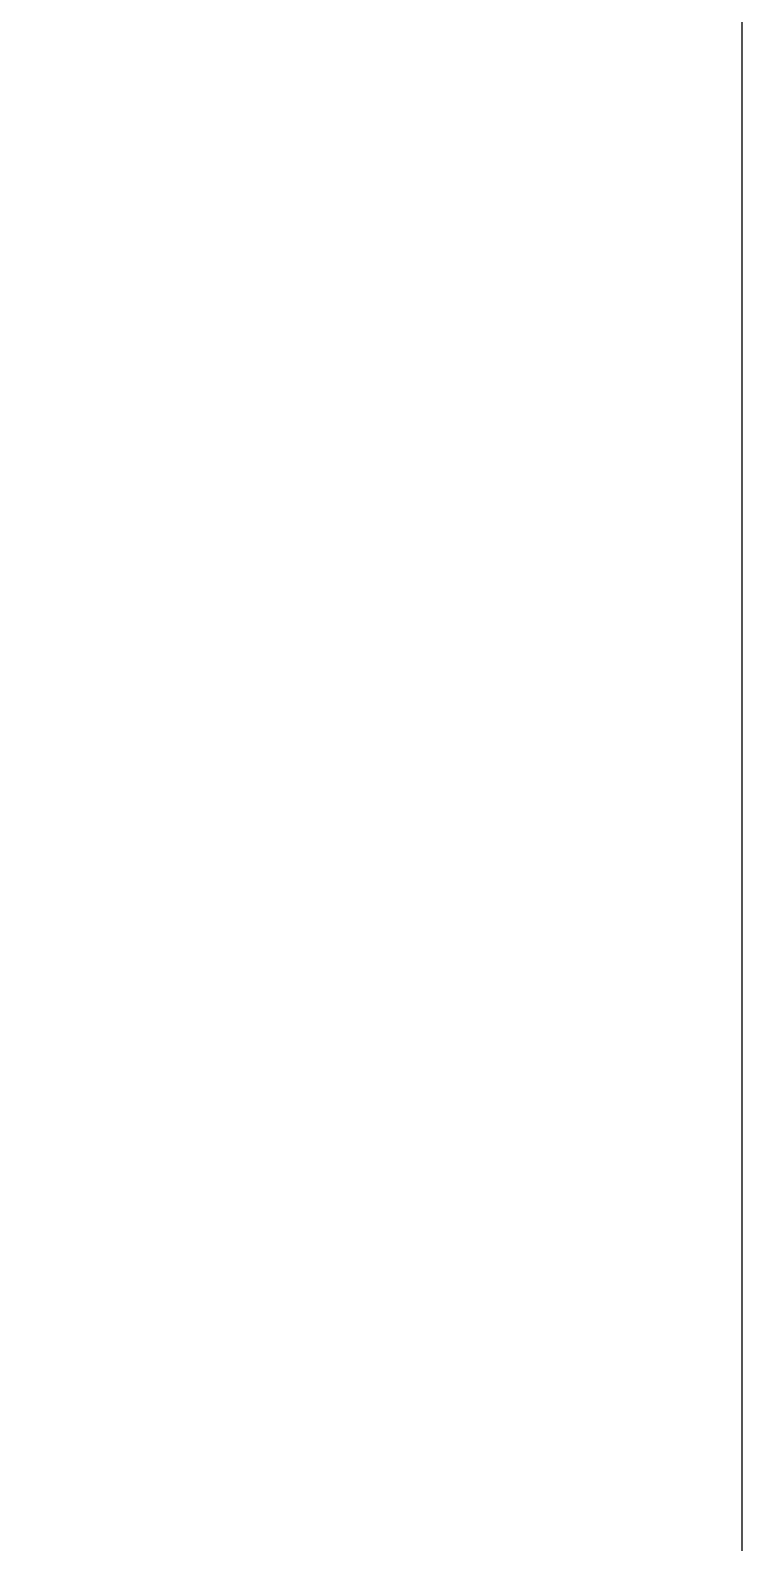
# Model space of a CAD drawing. Header units: millimetres. Extents: x -26.5 to 28.9, y -30 to 30.
# Drawn here: x 25.1 to 26.5, y -6.617 to -3.64 of the extents above; entities that cross this region are included whole.
import ezdxf

# ---------------------------------------------------------------- set-up
doc = ezdxf.new("R2010")
doc.units = ezdxf.units.MM
doc.layers.add('Feature', color=7, linetype='CONTINUOUS')

msp = doc.modelspace()

# ---------------------------------------------------------------- linework, layer by layer
at = {"layer": 'Feature'}
for p, q in [((26.5, 26.9975, 1.6), (26.5, -26.9975, 1.6)), ((26.5, 26.9975), (26.5, -26.9975)), ((26.5, 26.9975), (26.5, -26.9975)), ((26.5, 26.9975, 1.6), (26.5, -26.9975, 1.6))]:
    msp.add_line(p, q, dxfattribs=at)
msp.add_arc((25.4, -6.84, 1.355), 0.3, 0, 0, dxfattribs=at)
msp.add_arc((25.4, -6.84, 1.355), 0.3, 0, 0, dxfattribs=at)

doc.saveas('drawing.dxf')
